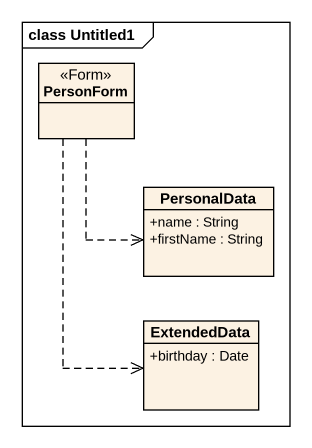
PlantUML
@startuml
mainframe class Untitled1
hide circle
hide empty members
skinparam classAttributeIconSize 0
class PersonForm <<Form>>
class PersonalData {
  +name : String
  +firstName : String
}
class ExtendedData {
  +birthday : Date
}
PersonForm ..> PersonalData
PersonForm ..> ExtendedData
@enduml
